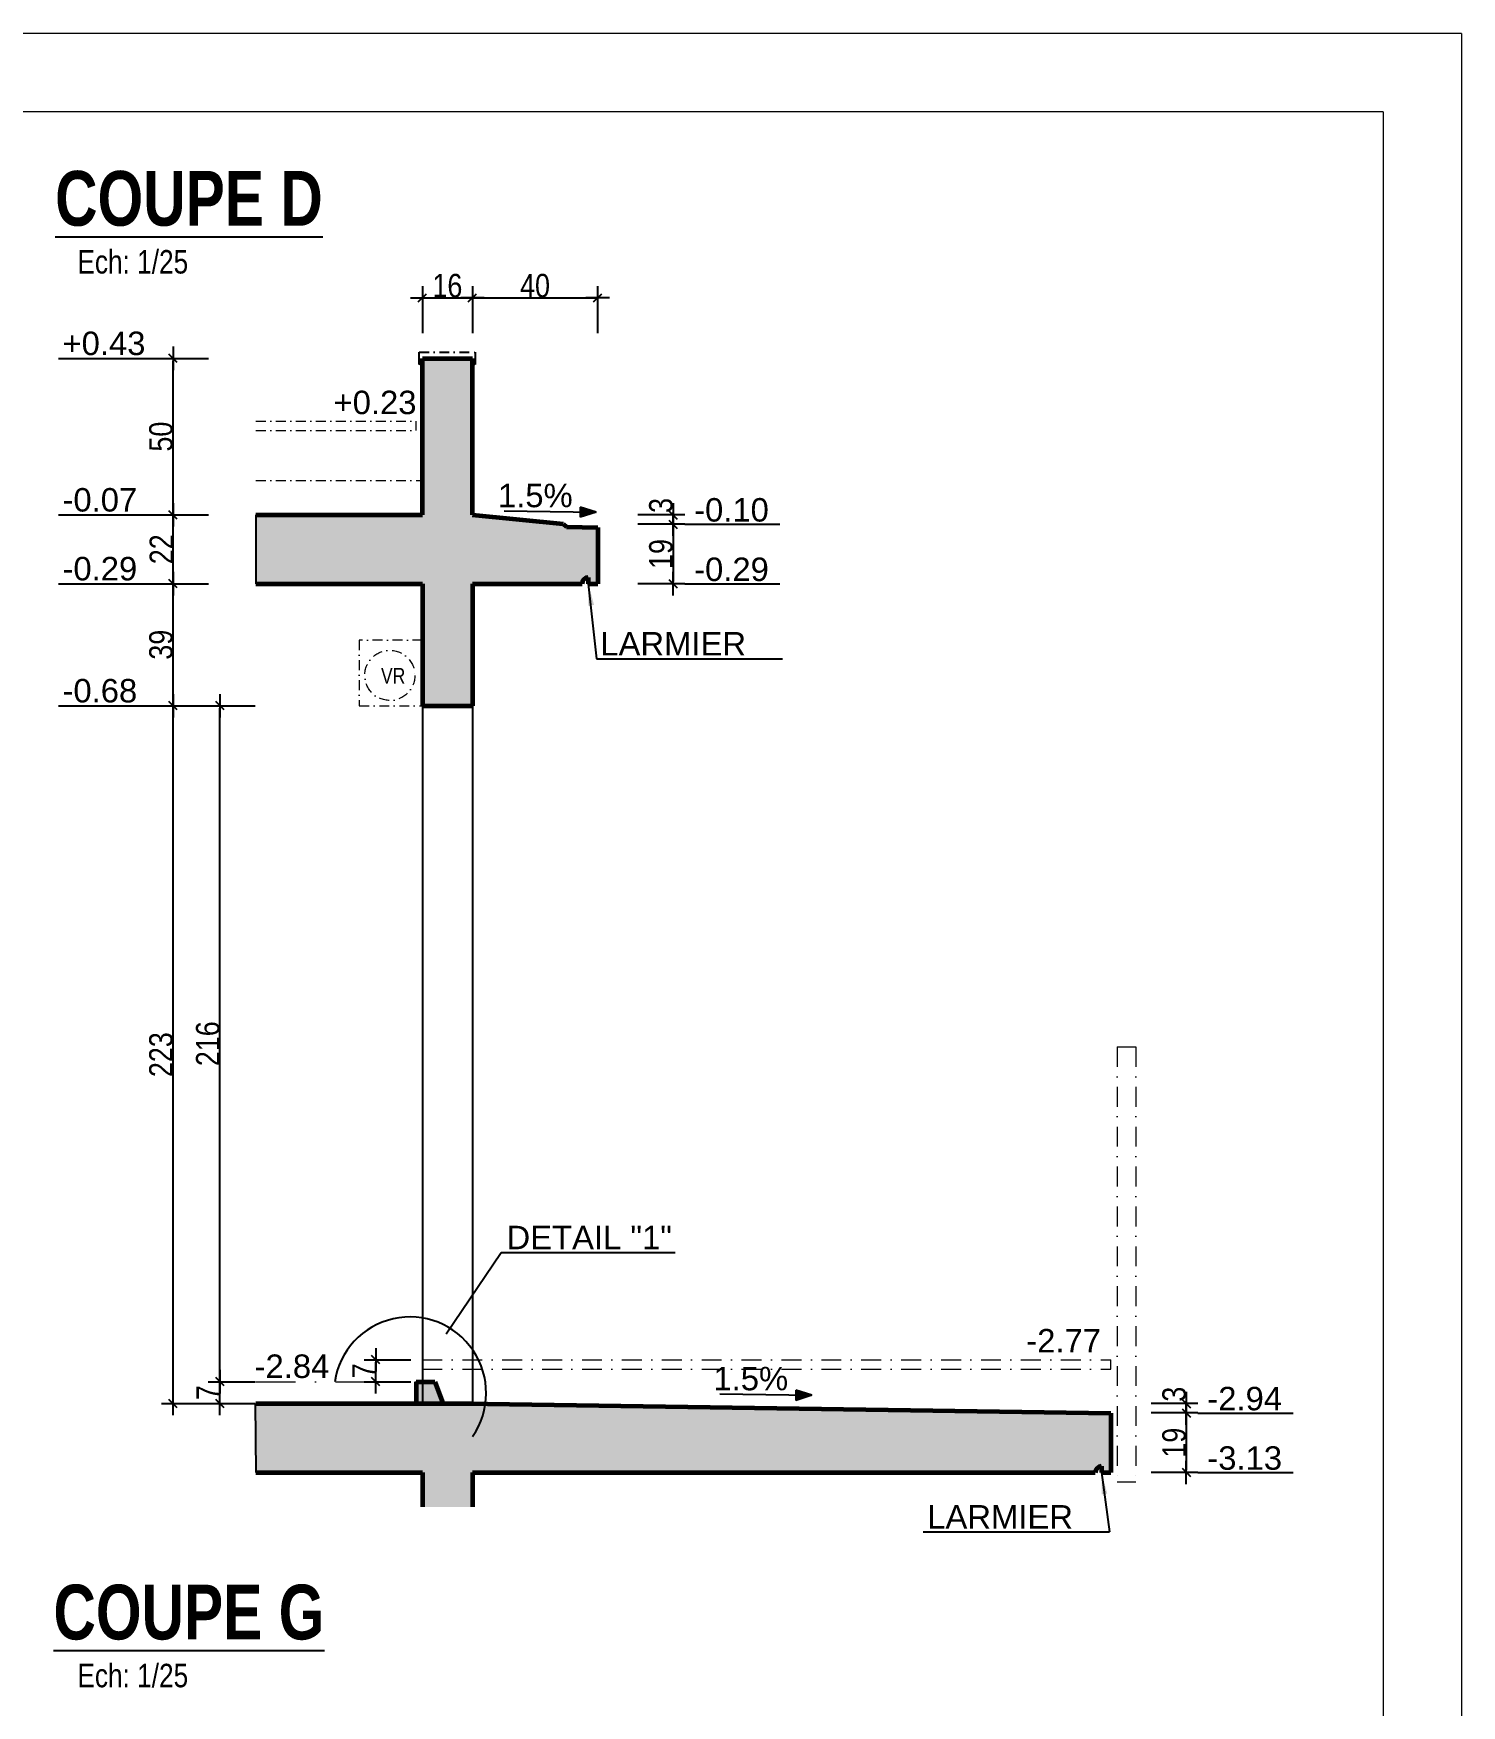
# Model space of a CAD drawing. Header units: centimetres. Extents: x 38820 to 82487, y -36363 to -12804.
# Drawn here: x 53195 to 54108, y -19896 to -18827 of the extents above; entities that cross this region are included whole.
import ezdxf
from ezdxf.enums import TextEntityAlignment as Align

# ---------------------------------------------------------------- set-up
doc = ezdxf.new("R2010")
doc.units = ezdxf.units.CM
doc.header["$LTSCALE"] = 0.5
for name, pattern in [('CACHEX2', [19.05, 12.7, -6.35]), ('TIRETPT2', [12.7, 6.35, -3.175, 0, -3.175]), ('TIRETPTX2', [50.8, 25.4, -12.7, 0, -12.7])]:
    doc.linetypes.add(name, pattern=pattern)
doc.layers.get('DEFPOINTS').update_dxf_attribs({"linetype": 'CONTINUOUS'})
for name, color, linetype, lineweight in [('01_Cad_1_', 5, 'CONTINUOUS', 9), ('01_murs_coup', 5, 'CONTINUOUS', 60), ('01_tram_axes', 2, 'TIRETPTX2', 9)]:
    doc.layers.add(name, color=color, linetype=linetype, lineweight=lineweight)
for name, color, linetype in [('01_cote_gen', 4, 'CONTINUOUS'), ('01_linteaux', 2, 'CONTINUOUS'), ('01_poch_BN', 9, 'CONTINUOUS'), ('01_texte', 230, 'CONTINUOUS'), ('AA_COTES', 2, 'CONTINUOUS')]:
    doc.layers.add(name, color=color, linetype=linetype)
doc.styles.add('ARIAL', font='arial.ttf')
doc.styles.add('impact', font='impact.ttf')
doc.styles.add('MATTE_TXT', font='arial.ttf')
doc.styles.add('STYLE2', font='ARIALN.TTF')
doc.dimstyles.new('JB25', dxfattribs={"dimscale": 0.1, "dimtxt": 150, "dimasz": 15, "dimexe": 0.1, "dimexo": 0.1, "dimgap": 0.09, "dimtad": 1, "dimdec": 1, "dimlfac": 0.5, "dimdsep": 46, "dimtxsty": 'STYLE2', "dimblk1": 'BOND_G', "dimblk2": 'BOND_D', "dimsah": 1, "dimcen": 1.5, "dimdle": 0.01, "dimse1": 1, "dimse2": 1, "dimclrd": 4, "dimclre": 2, "dimclrt": 6, "dimazin": 2, "dimtfac": 2.333333, "dimtdec": 1, "dimtix": 1, "dimtmove": 2, "dimatfit": 3, "dimldrblk": 'BOND_G', "dimfxl": 1, "dimtolj": 1, "dimtzin": 0, "dimarcsym": 0})

# ---------------------------------------------------------------- blocks, each defined once
blk = doc.blocks.new('BOND_G')
at = {"layer": 'AA_COTES', "color": 0}
for p, q in [((0, -5), (0, 15)), ((5, 0), (-5, 0)), ((1.77, 1.77), (-1.77, -1.77))]:
    blk.add_line(p, q, dxfattribs=at)
blk = doc.blocks.new('BOND_D')
at = {"layer": 'AA_COTES', "color": 0}
for p, q in [((5, 0), (-5, 0)), ((-1.77, -1.77), (1.77, 1.77)), ((0, 5), (0, -15))]:
    blk.add_line(p, q, dxfattribs=at)
blk = doc.blocks.new('*D1569')
at = {"layer": '01_cote_gen', "color": 4, "lineweight": -2, "ltscale": 2, "transparency": 16777216}
blk.add_line((53314.5, -19701.1), (53314.5, -19690.1), dxfattribs=at)
at = {"layer": 'DEFPOINTS', "color": 0, "ltscale": 2}
for p in [(53314.5, -19688.6), (53353, -19688.6), (53366.4, -19702.6)]:
    blk.add_point(p, dxfattribs=at)
at = {"layer": '01_cote_gen', "color": 4, "lineweight": -2, "ltscale": 2, "transparency": 16777216, "xscale": 1.5, "yscale": 1.5, "zscale": 1.5}
for name, p, rotation in [('BOND_D', (53314.5, -19688.6), 90), ('BOND_G', (53314.5, -19702.6), 270)]:
    blk.add_blockref(name, p, dxfattribs=dict(at, rotation=rotation))
at = {"layer": '01_cote_gen', "color": 6, "ltscale": 2, "transparency": 16777216, "insert": (53307, -19695.6), "char_height": 15, "attachment_point": 5, "rotation": 90, "style": 'STYLE2'}
blk.add_mtext('\\A1;7', dxfattribs=at)
blk = doc.blocks.new('*D1570')
at = {"layer": '01_cote_gen', "color": 4, "lineweight": -2, "ltscale": 2, "transparency": 16777216}
blk.add_line((53284.6, -19255.1), (53284.6, -19180.1), dxfattribs=at)
at = {"layer": 'DEFPOINTS', "color": 0, "ltscale": 2}
for p in [(53284.6, -19178.6), (53348.1, -19178.6), (53334.9, -19256.6)]:
    blk.add_point(p, dxfattribs=at)
at = {"layer": '01_cote_gen', "color": 4, "lineweight": -2, "ltscale": 2, "transparency": 16777216, "xscale": 1.5, "yscale": 1.5, "zscale": 1.5}
for name, p, rotation in [('BOND_D', (53284.6, -19178.6), 90), ('BOND_G', (53284.6, -19256.6), 270)]:
    blk.add_blockref(name, p, dxfattribs=dict(at, rotation=rotation))
at = {"layer": '01_cote_gen', "color": 6, "ltscale": 2, "transparency": 16777216, "insert": (53276.9, -19217.6), "char_height": 15, "attachment_point": 5, "rotation": 90, "style": 'STYLE2'}
blk.add_mtext('\\A1;39', dxfattribs=at)
blk = doc.blocks.new('*D1571')
at = {"layer": '01_cote_gen', "color": 4, "lineweight": -2, "ltscale": 2, "transparency": 16777216}
blk.add_line((53284.6, -19177.1), (53284.6, -19136.1), dxfattribs=at)
at = {"layer": 'DEFPOINTS', "color": 0, "ltscale": 2}
for p in [(53284.6, -19134.6), (53375, -19134.6), (53375, -19178.6)]:
    blk.add_point(p, dxfattribs=at)
at = {"layer": '01_cote_gen', "color": 4, "lineweight": -2, "ltscale": 2, "transparency": 16777216, "xscale": 1.5, "yscale": 1.5, "zscale": 1.5}
for name, p, rotation in [('BOND_D', (53284.6, -19134.6), 90), ('BOND_G', (53284.6, -19178.6), 270)]:
    blk.add_blockref(name, p, dxfattribs=dict(at, rotation=rotation))
at = {"layer": '01_cote_gen', "color": 6, "ltscale": 2, "transparency": 16777216, "insert": (53277.1, -19156.6), "char_height": 15, "attachment_point": 5, "rotation": 90, "style": 'STYLE2'}
blk.add_mtext('\\A1;22', dxfattribs=at)
blk = doc.blocks.new('*D1572')
at = {"layer": '01_cote_gen', "color": 4, "lineweight": -2, "ltscale": 2, "transparency": 16777216}
blk.add_line((53284.6, -19701.1), (53284.6, -19258.1), dxfattribs=at)
at = {"layer": 'DEFPOINTS', "color": 0, "ltscale": 2}
for p in [(53284.6, -19256.6), (53364.7, -19256.6), (53358.9, -19702.6)]:
    blk.add_point(p, dxfattribs=at)
at = {"layer": '01_cote_gen', "color": 4, "lineweight": -2, "ltscale": 2, "transparency": 16777216, "xscale": 1.5, "yscale": 1.5, "zscale": 1.5}
for name, p, rotation in [('BOND_D', (53284.6, -19256.6), 90), ('BOND_G', (53284.6, -19702.6), 270)]:
    blk.add_blockref(name, p, dxfattribs=dict(at, rotation=rotation))
at = {"layer": '01_cote_gen', "color": 6, "ltscale": 2, "transparency": 16777216, "insert": (53276.9, -19479.6), "char_height": 15, "attachment_point": 5, "rotation": 90, "style": 'STYLE2'}
blk.add_mtext('\\A1;223', dxfattribs=at)
blk = doc.blocks.new('*D1573')
at = {"layer": '01_cote_gen', "color": 4, "lineweight": -2, "ltscale": 2, "transparency": 16777216}
blk.add_line((53604.1, -19136.1), (53604.1, -19139.1), dxfattribs=at)
at = {"layer": 'DEFPOINTS', "color": 0, "ltscale": 2}
for p in [(53475.9, -19134.6), (53555.9, -19140.6), (53604.1, -19140.6)]:
    blk.add_point(p, dxfattribs=at)
at = {"layer": '01_cote_gen', "color": 4, "lineweight": -2, "ltscale": 2, "transparency": 16777216, "xscale": 1.5, "yscale": 1.5, "zscale": 1.5}
for name, p, rotation in [('BOND_G', (53604.1, -19134.6), 90), ('BOND_D', (53604.1, -19140.6), 270)]:
    blk.add_blockref(name, p, dxfattribs=dict(at, rotation=rotation))
at = {"layer": '01_cote_gen', "color": 6, "ltscale": 2, "transparency": 16777216, "insert": (53596.4, -19128.6), "char_height": 15, "attachment_point": 5, "rotation": 90, "style": 'STYLE2'}
blk.add_mtext('\\A1;3', dxfattribs=at)
blk = doc.blocks.new('*D1574')
at = {"layer": '01_cote_gen', "color": 4, "lineweight": -2, "ltscale": 2, "transparency": 16777216}
blk.add_line((53604.1, -19142.1), (53604.1, -19177.1), dxfattribs=at)
at = {"layer": 'DEFPOINTS', "color": 0, "ltscale": 2}
for p in [(53591.9, -19140.6), (53555.9, -19178.6), (53604.1, -19178.6)]:
    blk.add_point(p, dxfattribs=at)
at = {"layer": '01_cote_gen', "color": 4, "lineweight": -2, "ltscale": 2, "transparency": 16777216, "xscale": 1.5, "yscale": 1.5, "zscale": 1.5}
for name, p, rotation in [('BOND_G', (53604.1, -19140.6), 90), ('BOND_D', (53604.1, -19178.6), 270)]:
    blk.add_blockref(name, p, dxfattribs=dict(at, rotation=rotation))
at = {"layer": '01_cote_gen', "color": 6, "ltscale": 2, "transparency": 16777216, "insert": (53596.4, -19159.6), "char_height": 15, "attachment_point": 5, "rotation": 90, "style": 'STYLE2'}
blk.add_mtext('\\A1;19', dxfattribs=at)
blk = doc.blocks.new('*D1575')
at = {"layer": '01_cote_gen', "color": 4, "lineweight": -2, "ltscale": 2, "transparency": 16777216}
blk.add_line((53314.5, -19687.1), (53314.5, -19258.1), dxfattribs=at)
at = {"layer": 'DEFPOINTS', "color": 0, "ltscale": 2}
for p in [(53307.1, -19256.6), (53314.5, -19256.6), (53322, -19688.6)]:
    blk.add_point(p, dxfattribs=at)
at = {"layer": '01_cote_gen', "color": 4, "lineweight": -2, "ltscale": 2, "transparency": 16777216, "xscale": 1.5, "yscale": 1.5, "zscale": 1.5}
for name, p, rotation in [('BOND_D', (53314.5, -19256.6), 90), ('BOND_G', (53314.5, -19688.6), 270)]:
    blk.add_blockref(name, p, dxfattribs=dict(at, rotation=rotation))
at = {"layer": '01_cote_gen', "color": 6, "ltscale": 2, "transparency": 16777216, "insert": (53306.8, -19472.6), "char_height": 15, "attachment_point": 5, "rotation": 90, "style": 'STYLE2'}
blk.add_mtext('\\A1;216', dxfattribs=at)
blk = doc.blocks.new('*D1576')
at = {"layer": '01_cote_gen', "color": 4, "lineweight": -2, "ltscale": 2, "transparency": 16777216}
blk.add_line((53414.1, -19687.1), (53414.1, -19676.1), dxfattribs=at)
at = {"layer": 'DEFPOINTS', "color": 0, "ltscale": 2}
for p in [(53414.1, -19674.6), (53443.9, -19674.6), (53431.3, -19688.6)]:
    blk.add_point(p, dxfattribs=at)
at = {"layer": '01_cote_gen', "color": 4, "lineweight": -2, "ltscale": 2, "transparency": 16777216, "xscale": 1.5, "yscale": 1.5, "zscale": 1.5}
for name, p, rotation in [('BOND_D', (53414.1, -19674.6), 90), ('BOND_G', (53414.1, -19688.6), 270)]:
    blk.add_blockref(name, p, dxfattribs=dict(at, rotation=rotation))
at = {"layer": '01_cote_gen', "color": 6, "ltscale": 2, "transparency": 16777216, "insert": (53406.6, -19681.6), "char_height": 15, "attachment_point": 5, "rotation": 90, "style": 'STYLE2'}
blk.add_mtext('\\A1;7', dxfattribs=at)
blk = doc.blocks.new('*D1577')
at = {"layer": '01_cote_gen', "color": 4, "lineweight": -2, "ltscale": 2, "transparency": 16777216}
blk.add_line((53932.1, -19704.1), (53932.1, -19707.1), dxfattribs=at)
at = {"layer": 'DEFPOINTS', "color": 0, "ltscale": 2}
for p in [(53475.9, -19702.6), (53883.9, -19708.6), (53932.1, -19708.6)]:
    blk.add_point(p, dxfattribs=at)
at = {"layer": '01_cote_gen', "color": 4, "lineweight": -2, "ltscale": 2, "transparency": 16777216, "xscale": 1.5, "yscale": 1.5, "zscale": 1.5}
for name, p, rotation in [('BOND_G', (53932.1, -19702.6), 90), ('BOND_D', (53932.1, -19708.6), 270)]:
    blk.add_blockref(name, p, dxfattribs=dict(at, rotation=rotation))
at = {"layer": '01_cote_gen', "color": 6, "ltscale": 2, "transparency": 16777216, "insert": (53924.4, -19696.6), "char_height": 15, "attachment_point": 5, "rotation": 90, "style": 'STYLE2'}
blk.add_mtext('\\A1;3', dxfattribs=at)
blk = doc.blocks.new('*D1578')
at = {"layer": '01_cote_gen', "color": 4, "lineweight": -2, "ltscale": 2, "transparency": 16777216}
blk.add_line((53932.1, -19710.1), (53932.1, -19745.1), dxfattribs=at)
at = {"layer": 'DEFPOINTS', "color": 0, "ltscale": 2}
for p in [(53919.9, -19708.6), (53883.9, -19746.6), (53932.1, -19746.6)]:
    blk.add_point(p, dxfattribs=at)
at = {"layer": '01_cote_gen', "color": 4, "lineweight": -2, "ltscale": 2, "transparency": 16777216, "xscale": 1.5, "yscale": 1.5, "zscale": 1.5}
for name, p, rotation in [('BOND_G', (53932.1, -19708.6), 90), ('BOND_D', (53932.1, -19746.6), 270)]:
    blk.add_blockref(name, p, dxfattribs=dict(at, rotation=rotation))
at = {"layer": '01_cote_gen', "color": 6, "ltscale": 2, "transparency": 16777216, "insert": (53924.4, -19727.6), "char_height": 15, "attachment_point": 5, "rotation": 90, "style": 'STYLE2'}
blk.add_mtext('\\A1;19', dxfattribs=at)
blk = doc.blocks.new('*D1566')
at = {"layer": '01_cote_gen', "color": 4, "lineweight": -2, "transparency": 16777216}
blk.add_line((53284.6, -19133.1), (53284.6, -19036.1), dxfattribs=at)
at = {"layer": 'DEFPOINTS', "color": 0}
for p in [(53284.6, -19034.6), (53459.9, -19034.6), (53443.9, -19134.6)]:
    blk.add_point(p, dxfattribs=at)
at = {"layer": '01_cote_gen', "color": 4, "lineweight": -2, "transparency": 16777216, "xscale": 1.5, "yscale": 1.5, "zscale": 1.5}
for name, p, rotation in [('BOND_D', (53284.6, -19034.6), 90), ('BOND_G', (53284.6, -19134.6), 270)]:
    blk.add_blockref(name, p, dxfattribs=dict(at, rotation=rotation))
at = {"layer": '01_cote_gen', "color": 6, "transparency": 16777216, "insert": (53276.9, -19084.6), "char_height": 15, "attachment_point": 5, "rotation": 90, "style": 'STYLE2'}
blk.add_mtext('\\A1;50', dxfattribs=at)
blk = doc.blocks.new('*D1567')
at = {"layer": '01_cote_gen', "color": 4, "lineweight": -2, "transparency": 16777216}
blk.add_line((53445.4, -18995.9), (53474.4, -18995.9), dxfattribs=at)
at = {"layer": 'DEFPOINTS', "color": 0}
for p in [(53475.9, -18995.9), (53443.9, -19060.4), (53475.9, -19060.4)]:
    blk.add_point(p, dxfattribs=at)
at = {"layer": '01_cote_gen', "color": 4, "lineweight": -2, "transparency": 16777216, "xscale": 1.5, "yscale": 1.5, "zscale": 1.5, "rotation": 180}
blk.add_blockref('BOND_G', (53443.9, -18995.9), dxfattribs=at)
at = {"layer": '01_cote_gen', "color": 4, "lineweight": -2, "transparency": 16777216, "xscale": 1.5, "yscale": 1.5, "zscale": 1.5}
blk.add_blockref('BOND_D', (53475.9, -18995.9), dxfattribs=at)
at = {"layer": '01_cote_gen', "color": 6, "transparency": 16777216, "insert": (53459.9, -18988.2), "char_height": 15, "attachment_point": 5, "style": 'STYLE2'}
blk.add_mtext('\\A1;16', dxfattribs=at)
blk = doc.blocks.new('*D1568')
at = {"layer": '01_cote_gen', "color": 4, "lineweight": -2, "transparency": 16777216}
blk.add_line((53477.4, -18995.9), (53554.4, -18995.9), dxfattribs=at)
at = {"layer": 'DEFPOINTS', "color": 0}
for p in [(53555.9, -18995.9), (53475.9, -19011.9), (53555.9, -19140.6)]:
    blk.add_point(p, dxfattribs=at)
at = {"layer": '01_cote_gen', "color": 4, "lineweight": -2, "transparency": 16777216, "xscale": 1.5, "yscale": 1.5, "zscale": 1.5, "rotation": 180}
blk.add_blockref('BOND_G', (53475.9, -18995.9), dxfattribs=at)
at = {"layer": '01_cote_gen', "color": 4, "lineweight": -2, "transparency": 16777216, "xscale": 1.5, "yscale": 1.5, "zscale": 1.5}
blk.add_blockref('BOND_D', (53555.9, -18995.9), dxfattribs=at)
at = {"layer": '01_cote_gen', "color": 6, "transparency": 16777216, "insert": (53515.9, -18988.2), "char_height": 15, "attachment_point": 5, "style": 'STYLE2'}
blk.add_mtext('\\A1;40', dxfattribs=at)

msp = doc.modelspace()

# ---------------------------------------------------------------- hatches: boundary and pattern name
at = {"layer": '01_poch_BN'}
h = msp.add_hatch(color=256, dxfattribs=at)
h.dxf.hatch_style = 1
h.paths.add_polyline_path([(53555.941, -19142.642), (53535.941, -19142.342), (53533.941, -19140.281), (53475.941, -19134.641), (53475.941, -19034.641), (53443.941, -19034.641), (53443.941, -19134.641), (53337.455, -19134.641), (53337.455, -19178.641), (53443.941, -19178.641), (53443.941, -19256.641), (53475.941, -19256.641), (53475.941, -19178.641), (53545.941, -19178.641, -0.41421356), (53549.941, -19174.641), (53549.941, -19178.641), (53555.941, -19178.641)])
h.paths.add_polyline_path([(53883.941, -19708.641), (53475.941, -19702.641), (53336.987, -19702.641), (53337.455, -19746.641), (53443.941, -19746.641), (53443.941, -19768.641), (53475.941, -19768.641), (53475.941, -19746.641), (53873.941, -19746.641, -0.41421356), (53877.941, -19742.641), (53877.941, -19746.641), (53883.941, -19746.641)])
h.paths.add_polyline_path([(53451.941, -19688.641), (53439.941, -19688.641), (53439.941, -19702.641), (53456.983, -19702.641)])

# ---------------------------------------------------------------- linework, layer by layer
at = {"layer": '01_Cad_1_'}
for q in [(48168.056, -18826.925), (54108.056, -21541.925)]:
    msp.add_line((54108.056, -18826.925), q, dxfattribs=at)
at = {"layer": '01_Cad_1_', "color": 2}
for q in [(48218.056, -18876.925), (54058.056, -21541.925)]:
    msp.add_line((54058.056, -18876.925), q, dxfattribs=at)
at = {"layer": '01_linteaux', "linetype": 'TIRETPT2', "ltscale": 7}
for p, q in [((53441.941, -19038.61), (53441.941, -19030.641)), ((53477.941, -19038.61), (53477.941, -19030.641)), ((53441.941, -19038.61), (53443.434, -19037.175)), ((53477.941, -19038.61), (53476.447, -19037.175))]:
    msp.add_line(p, q, dxfattribs=at)
at = {"layer": '01_linteaux', "linetype": 'TIRETPT2', "ltscale": 2}
msp.add_line((53441.941, -19030.641), (53477.941, -19030.641), dxfattribs=at)
at = {"layer": '01_linteaux'}
for p, q in [((53443.941, -19256.641), (53443.941, -19688.641)), ((53475.941, -19256.641), (53475.941, -19702.641)), ((53439.941, -19702.641), (53443.941, -19702.641))]:
    msp.add_line(p, q, dxfattribs=at)
at = {"layer": '01_linteaux', "linetype": 'CACHEX2', "ltscale": 2}
msp.add_line((53443.941, -19688.641), (53443.941, -19702.641), dxfattribs=at)
at = {"layer": '01_murs_coup'}
for p, q in [((53443.941, -19034.641), (53475.941, -19034.641)), ((53443.941, -19134.641), (53443.941, -19034.641)), ((53475.941, -19134.641), (53475.941, -19034.641)), ((53337.455, -19134.641), (53443.941, -19134.641)), ((53475.941, -19134.641), (53533.941, -19140.281)), ((53533.941, -19140.281), (53535.941, -19142.342)), ((53535.941, -19142.342), (53555.941, -19142.642)), ((53555.941, -19142.642), (53555.941, -19178.641)), ((53337.455, -19178.641), (53443.941, -19178.641)), ((53443.941, -19178.641), (53443.941, -19256.641)), ((53475.941, -19178.641), (53545.941, -19178.641)), ((53475.941, -19178.641), (53475.941, -19256.641)), ((53549.941, -19174.641), (53549.941, -19178.641)), ((53549.941, -19178.641), (53555.941, -19178.641)), ((53443.941, -19256.641), (53475.941, -19256.641)), ((53439.941, -19688.641), (53439.941, -19702.641)), ((53439.941, -19688.641), (53451.941, -19688.641)), ((53451.941, -19688.641), (53456.883, -19702.361)), ((53337.455, -19702.641), (53475.941, -19702.641)), ((53337.455, -19702.641), (53439.941, -19702.641)), ((53456.883, -19702.361), (53883.941, -19708.641)), ((53883.941, -19708.641), (53883.941, -19746.641)), ((53337.455, -19746.641), (53443.941, -19746.641)), ((53443.941, -19746.641), (53443.941, -19768.641)), ((53475.941, -19746.641), (53873.941, -19746.641)), ((53475.941, -19746.641), (53475.941, -19768.641)), ((53877.941, -19742.641), (53877.941, -19746.641)), ((53877.941, -19746.641), (53883.941, -19746.641))]:
    msp.add_line(p, q, dxfattribs=at)
for centre in [(53549.941, -19178.641), (53877.941, -19746.641)]:
    msp.add_arc(centre, 4, 90, 180, dxfattribs=at)
at = {"layer": '01_poch_BN', "ltscale": 2}
for p, q in [((53337.455, -19134.641), (53337.455, -19178.641)), ((53336.987, -19702.641), (53337.455, -19746.641))]:
    msp.add_line(p, q, dxfattribs=at)
at = {"layer": '01_texte'}
for p, q in [((53211.342, -19034.641), (53277.112, -19034.641)), ((53211.342, -19134.641), (53277.112, -19134.641)), ((53496.211, -19132.037), (53555.028, -19132.902)), ((53555.028, -19132.902), (53544.8, -19129.621)), ((53544.8, -19129.621), (53544.8, -19136.183)), ((53555.028, -19132.902), (53544.8, -19136.183)), ((53611.55, -19140.641), (53672.343, -19140.641)), ((53211.342, -19178.641), (53277.112, -19178.641)), ((53549.941, -19178.641), (53555.088, -19226.641)), ((53611.55, -19178.641), (53672.343, -19178.641)), ((53555.088, -19226.641), (53674.16, -19226.641)), ((53211.342, -19256.641), (53277.112, -19256.641)), ((53459.024, -19657.971), (53494.216, -19606.033)), ((53494.216, -19606.033), (53605.517, -19606.033)), ((53692.732, -19697.302), (53682.504, -19694.021)), ((53682.504, -19694.021), (53682.504, -19700.583)), ((53633.915, -19696.437), (53692.732, -19697.302)), ((53692.732, -19697.302), (53682.504, -19700.583)), ((53939.55, -19708.641), (54000.343, -19708.641)), ((53877.941, -19746.641), (53883.088, -19784.641)), ((53939.55, -19746.641), (54000.343, -19746.641)), ((53764.016, -19784.641), (53883.088, -19784.641))]:
    msp.add_line(p, q, dxfattribs=at)
msp.add_arc((53435.992, -19695.894), 48.652, 325.332306, 171.452218, dxfattribs=at)
for points in [[(53544.8, -19129.621), (53555.028, -19132.902), (53544.8, -19136.183)], [(53549.941, -19178.641), (53549.969, -19192.681), (53551.809, -19192.432)], [(53549.941, -19178.641), (53553.649, -19192.182), (53551.809, -19192.432)], [(53682.504, -19694.021), (53692.732, -19697.302), (53682.504, -19700.583)], [(53877.941, -19746.641), (53877.969, -19760.681), (53879.809, -19760.432)], [(53877.941, -19746.641), (53881.649, -19760.182), (53879.809, -19760.432)]]:
    msp.add_solid(points, dxfattribs=at)
at = {"layer": '01_tram_axes', "ltscale": 0.5}
for p, q in [((53337.455, -19074.641), (53439.941, -19074.641)), ((53439.941, -19080.641), (53439.941, -19074.641)), ((53337.455, -19080.641), (53439.941, -19080.641)), ((53337.455, -19112.641), (53443.941, -19112.641)), ((53403.589, -19214.648), (53403.589, -19256.641)), ((53443.941, -19214.648), (53403.589, -19214.648)), ((53403.589, -19256.641), (53443.941, -19256.641))]:
    msp.add_line(p, q, dxfattribs=at)
at = {"layer": '01_tram_axes'}
for p, q in [((53887.941, -19474.641), (53899.941, -19474.641)), ((53887.941, -19474.641), (53887.941, -19752.641)), ((53899.941, -19474.641), (53899.941, -19752.641)), ((53443.941, -19674.641), (53883.941, -19674.641)), ((53443.941, -19680.641), (53883.941, -19680.641))]:
    msp.add_line(p, q, dxfattribs=at)
at = {"layer": '01_tram_axes', "ltscale": 2}
for p, q in [((53443.941, -19674.641), (53443.941, -19680.641)), ((53883.941, -19680.641), (53883.941, -19674.641)), ((53337.455, -19688.641), (53443.941, -19688.641)), ((53337.455, -19688.641), (53439.941, -19688.641)), ((53887.941, -19752.641), (53899.941, -19752.641))]:
    msp.add_line(p, q, dxfattribs=at)
at = {"layer": '01_tram_axes', "ltscale": 0.5}
msp.add_circle((53423.108, -19237.186), 16, dxfattribs=at)

# ---------------------------------------------------------------- texts
at = {"layer": '01_texte', "style": 'impact'}
for s, p in [('%%UCOUPE D', (53294.696, -18960.314)), ('%%UCOUPE G', (53294.696, -19863.84))]:
    msp.add_text(s, height=35, dxfattribs=at).set_placement(p, align=Align.BOTTOM_CENTER)
at = {"layer": '01_texte', "style": 'MATTE_TXT', "width": 0.8}
for s, height, p in [('Ech: 1/25', 15, (53258.819, -18984.874)), ('VR', 10, (53425.224, -19245.428)), ('Ech: 1/25', 15, (53258.819, -19888.401))]:
    msp.add_text(s, height=height, dxfattribs=at).set_placement(p, align=Align.BOTTOM_CENTER)
at = {"layer": '01_texte', "style": 'ARIAL'}
for s, p in [('+0.43', (53213.885, -19032.481)), ('+0.23', (53387.116, -19070.244)), ('-0.07', (53213.885, -19132.481)), ('1.5%%%', (53492.216, -19129.712)), ('-0.10', (53617.571, -19138.895)), ('-0.29', (53213.885, -19176.481)), ('-0.29', (53617.571, -19176.895)), ('LARMIER', (53557.632, -19224.481)), ('-0.68', (53213.885, -19254.481)), ('DETAIL "1"', (53497.665, -19603.946)), ('-2.77', (53829.858, -19669.922)), ('-2.84', (53336.668, -19686.21)), ('1.5%%%', (53629.92, -19694.112)), ('-2.94', (53945.571, -19706.895)), ('-3.13', (53945.571, -19744.895)), ('LARMIER', (53766.56, -19782.481))]:
    msp.add_text(s, height=15, dxfattribs=at).set_placement(p)

# ---------------------------------------------------------------- dimensions: what is measured, and where the dimension line sits
at = {"layer": '01_cote_gen'}
for base, p1, p2, picture, middle in [((53475.941, -18995.89), (53443.941, -19060.449), (53475.941, -19060.449), '*D1567', (53459.941, -18988.223)), ((53555.941, -18995.89), (53475.941, -19011.887), (53555.941, -19140.641), '*D1568', (53515.941, -18988.223))]:
    dim = msp.add_linear_dim(base=base, p1=p1, p2=p2, dimstyle='JB25', dxfattribs=at)
    dim.commit()
    dim.dimension.update_dxf_attribs({"geometry": picture, "text_midpoint": middle})
dim = msp.add_linear_dim(base=(53284.612, -19034.641), p1=(53443.941, -19134.641), p2=(53459.941, -19034.641), angle=90, dimstyle='JB25', dxfattribs=at)
dim.commit()
dim.dimension.update_dxf_attribs({"geometry": '*D1566', "text_midpoint": (53276.945, -19084.641)})
at = {"layer": '01_cote_gen', "ltscale": 2}
for base, p1, p2, picture, middle in [((53284.612, -19134.641), (53374.997, -19178.641), (53374.997, -19134.641), '*D1571', (53277.073, -19156.641)), ((53604.05, -19178.641), (53591.905, -19140.641), (53555.941, -19178.641), '*D1574', (53596.382, -19159.641)), ((53284.612, -19178.641), (53334.854, -19256.641), (53348.15, -19178.641), '*D1570', (53276.945, -19217.641)), ((53284.612, -19256.641), (53358.856, -19702.641), (53364.706, -19256.641), '*D1572', (53276.945, -19479.641)), ((53314.487, -19256.641), (53321.987, -19688.641), (53307.112, -19256.641), '*D1575', (53306.819, -19472.641)), ((53414.079, -19674.641), (53431.341, -19688.641), (53443.941, -19674.641), '*D1576', (53406.57, -19681.641)), ((53314.487, -19688.641), (53366.391, -19702.641), (53352.968, -19688.641), '*D1569', (53306.978, -19695.641)), ((53932.05, -19746.641), (53919.905, -19708.641), (53883.941, -19746.641), '*D1578', (53924.382, -19727.641))]:
    dim = msp.add_linear_dim(base=base, p1=p1, p2=p2, angle=90, dimstyle='JB25', dxfattribs=at)
    dim.commit()
    dim.dimension.update_dxf_attribs({"geometry": picture, "text_midpoint": middle})
for base, p1, p2, picture, middle in [((53604.05, -19140.641), (53475.941, -19134.641), (53555.941, -19140.641), '*D1573', (53596.382, -19128.561)), ((53932.05, -19708.641), (53475.941, -19702.641), (53883.941, -19708.641), '*D1577', (53924.382, -19696.561))]:
    dim = msp.add_linear_dim(base=base, p1=p1, p2=p2, angle=90, dimstyle='JB25', dxfattribs=at)
    dim.commit()
    dim.dimension.update_dxf_attribs({"geometry": picture, "text_midpoint": middle, "dimtype": 160})

doc.saveas('drawing.dxf')
